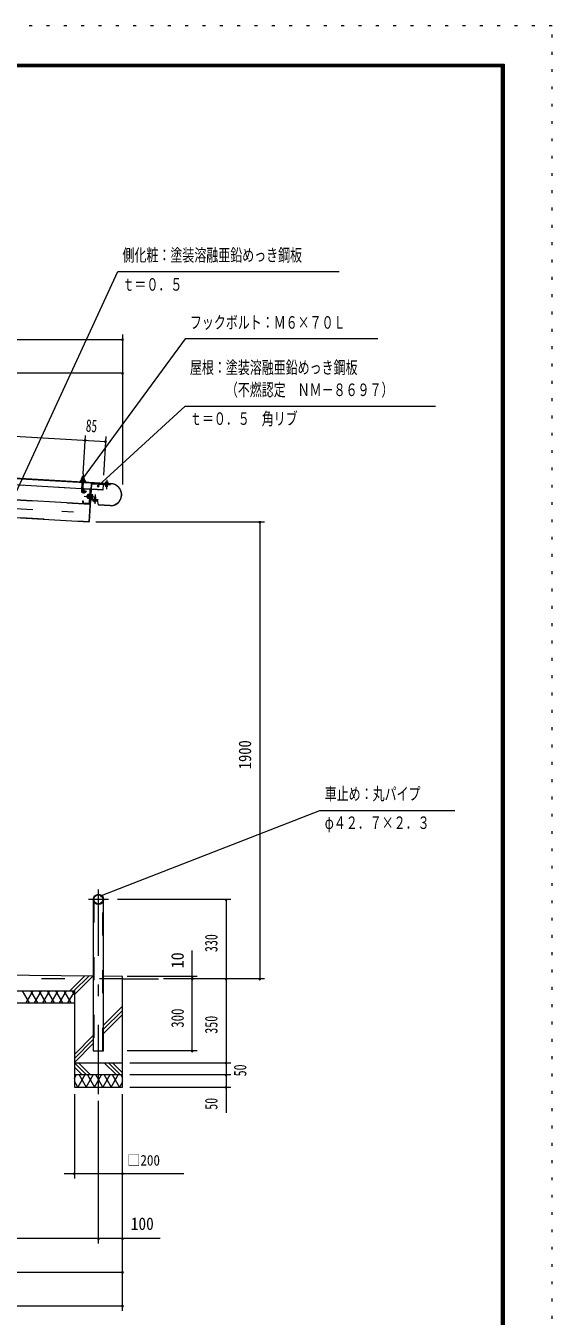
# Model space of a CAD drawing. Units: millimetres, scale not verified. Extents: x -23548 to 23548, y -10500 to 10500.
# Drawn here: x 18083 to 23548, y -2912 to 10500 of the extents above; entities that cross this region are included whole.
import ezdxf
from ezdxf.enums import TextEntityAlignment as Align

# ---------------------------------------------------------------- set-up
doc = ezdxf.new("R2010")
doc.units = ezdxf.units.MM
doc.header["$LTSCALE"] = 60
for name, pattern in [('USER2', [10, 4, -6]), ('USER3', [24, 12, -5, 2, -5]), ('USER4', [3, 0.5, -2.5])]:
    doc.linetypes.add(name, pattern=pattern)
for name, color, linetype, lineweight in [('0-6_2-0BOLD', 7, 'Continuous', 18), ('0-7_2-1HIDDEN', 3, 'USER2', 18), ('0-8_2-2CENTER', 3, 'USER3', 18), ('0-9_2-4THIN', 4, 'Continuous', 18), ('0-A_2-5DIM', 3, 'Continuous', 18), ('0-B_2-6HATCH', 2, 'Continuous', 18), ('0-C_F-F', 5, 'Continuous', 18), ('0-D_F-E_J_ADD', 5, 'USER4', 18)]:
    doc.layers.add(name, color=color, linetype=linetype, lineweight=lineweight)
doc.styles.add('ＭＳ ゴシック', font='')
doc.styles.get('ＭＳ ゴシック').set_extended_font_data('MS Gothic')

msp = doc.modelspace()

# ---------------------------------------------------------------- linework, layer by layer
at = {"layer": '0-6_2-0BOLD'}
for p, q in [((18971.18, 5738.77), (14201.6, 6013.78)), ((14217.75, 6011.6), (18934.92, 5739.61)), ((18660.54, 5687.81), (16006.83, 5840.83)), ((18666.01, 5777.15), (18666.75, 5789.94)), ((18682.96, 5789), (18682.22, 5776.21)), ((15902.42, 5696.59), (18747.68, 5532.54)), ((18664.43, 5755.2), (18659.39, 5667.91)), ((18663.03, 5731.03), (18679.88, 5730.06)), ((18676.24, 5666.94), (18681.27, 5754.23)), ((18756.32, 5682.29), (18677.39, 5686.84)), ((18681.44, 5686.6), (18756.32, 5682.28)), ((18684.98, 5678.38), (18684, 5661.41)), ((18748.1, 5678.75), (18689.2, 5682.14)), ((18709.38, 5655.27), (18691.96, 5646.51)), ((18744.15, 5540.75), (18751.87, 5674.52)), ((18744.99, 5346.88), (18767.44, 5736.25)), ((18762.87, 5656.86), (18754.88, 5657.32)), ((18810.15, 5748.05), (18810.22, 5749.3)), ((18810.22, 5749.3), (18971.2, 5740.02)), ((18885, 5742.49), (18885.07, 5743.73)), ((18913.29, 5712.32), (18914.48, 5732.77)), ((18915.62, 5747.24), (18916.13, 5755.96)), ((18930.54, 5755.12), (18930.03, 5746.39)), ((18681.02, 5540.38), (18739.93, 5536.98)), ((18738.48, 5598.79), (18724, 5599.62)), ((18725.08, 5618.35), (18739.56, 5617.52)), ((18739.02, 5608.15), (18743.73, 5602.87)), ((18739.31, 5613.14), (18744.02, 5607.87)), ((18765.21, 5627.93), (18761.21, 5628.16)), ((18763.44, 5597.35), (18775.43, 5596.66)), ((18776.51, 5615.39), (18764.52, 5616.08)), ((18792.43, 5566.01), (18791.94, 5557.29)), ((18806.35, 5556.47), (18806.84, 5565.19)), ((18737.01, 5347.33), (18744.99, 5346.88)), ((18782.99, 1419.93), (18782.99, -155.07)), ((18782.99, 622.96), (16681.74, 643.98)), ((19086.37, 619.93), (18889.74, 621.89)), ((19086.36, 594.93), (19461.35, 594.93)), ((17336.37, 344.93), (18586.36, 344.93)), ((18586.36, -280.07), (19086.37, -280.07)), ((19086.37, -405.07), (18586.36, -405.07))]:
    msp.add_line(p, q, dxfattribs=at)
for points in [[(18645.31, 5765.67), (18656.99, 5777.67), (18691.24, 5775.69), (18701.47, 5762.43)], [(18690.33, 5775.75), (18691.06, 5788.53), (18688.96, 5789.91), (18660.88, 5791.53), (18658.64, 5790.4), (18657.9, 5777.62)], [(18666.5, 5791.21), (18667.72, 5812.26), (18684.56, 5811.29), (18683.35, 5790.24)], [(18684.56, 5811.29), (18681.92, 5814.26), (18670.69, 5814.91), (18667.72, 5812.26)], [(18759.46, 5736.7), (18736.7, 5342.11), (17432.6, 5417.3)], [(18701, 5754.35), (18701.47, 5762.43), (18645.31, 5765.67), (18644.84, 5757.58)], [(18684, 5661.41), (18680, 5661.64), (18680.98, 5678.61)], [(18684.38, 5661.59), (18701.8, 5670.35), (18709.38, 5655.27)], [(18884.54, 5734.5), (18881.11, 5675.09), (18764.31, 5681.82)], [(18772.73, 5740.95), (18959.42, 5730.18), (18959.88, 5738.17)], [(18937.23, 5745.97), (18937.74, 5754.69), (18935.63, 5756.08), (18911.18, 5757.52), (18908.92, 5756.38), (18908.41, 5747.66)], [(18929.46, 5731.91), (18928.26, 5711.44), (18925.62, 5709.09), (18915.63, 5709.67), (18913.29, 5712.32), (18928.26, 5711.44)], [(18673.27, 5544.83), (18674.25, 5561.81), (18678.24, 5561.57), (18677.26, 5544.6)], [(18718.39, 5619.36), (18714.42, 5615.83), (18713.7, 5603.35), (18717.23, 5599.39)], [(18722.22, 5599.11), (18717.23, 5599.39), (18718.39, 5619.36), (18723.38, 5619.07)], [(18740.1, 5626.89), (18725.62, 5627.72), (18723.7, 5624.81), (18721.89, 5593.36), (18723.46, 5590.25), (18737.94, 5589.42)], [(18742.89, 5588.4), (18737.9, 5588.68), (18740.15, 5627.62), (18745.14, 5627.33)], [(18749.23, 5628.85), (18745.24, 5629.08), (18742.79, 5586.65), (18746.78, 5586.42)], [(18765.21, 5627.93), (18762.76, 5585.5), (18758.76, 5585.73)], [(18762.9, 5587.98), (18774.89, 5587.29), (18776.8, 5590.2)], [(18763.5, 5580.96), (18830.35, 5577.11), (18829.89, 5569.12), (18763.04, 5572.97)], [(18776.8, 5590.2), (18778.62, 5621.65), (18777.05, 5624.75), (18765.06, 5625.45)], [(18769.99, 5572.57), (18769.91, 5571.32), (18824.82, 5568.16), (18834.57, 5520.01), (18958.11, 5512.89)], [(18814.05, 5564.79), (18813.55, 5556.06), (18811.3, 5554.93), (18786.84, 5556.31), (18784.73, 5557.7), (18785.23, 5566.42)], [(18807.87, 5578.4), (18809.11, 5600.12), (18794.13, 5600.97), (18792.9, 5579.26)], [(18794.13, 5600.97), (18796.77, 5603.32), (18806.75, 5602.76), (18809.11, 5600.12)], [(18958.18, 5514.14), (18835.6, 5521.21), (18825.86, 5569.35)], [(18782.99, -155.07), (18889.74, -155.07), (18889.74, 1419.93)], [(16681.74, 469.93), (18586.36, 469.93), (18586.36, -530.07), (19086.37, -530.07), (19086.37, 619.93)]]:
    msp.add_lwpolyline(points, dxfattribs=at)
for points in [[(18938.19, 5741.91), (18906.99, 5743.74), (18907.22, 5747.73), (18938.42, 5745.9)], [(18815.46, 5568.71), (18815.24, 5564.72), (18784.04, 5566.49), (18784.26, 5570.48)]]:
    msp.add_lwpolyline(points, close=True, dxfattribs=at)
for radius in [53.38, 47.62]:
    msp.add_circle((18836.37, 1419.93), radius, dxfattribs=at)
for centre, radius, start, end in [((18662.35, 5784.25), 7.19, 52.31554, 112.31554), ((18673.38, 5763.9), 26.87, 69.11256, 104.28848), ((18686.67, 5782.84), 7.19, 61.08405, 121.08405), ((18681.86, 5666.61), 22.5, 176.69928, 296.69928), ((18681.86, 5666.61), 5.62, 176.69928, 296.69928), ((18688.97, 5678.15), 8, 86.70229, 176.70438), ((18688.97, 5678.15), 4, 86.70058, 176.70526), ((18747.87, 5674.76), 4, 356.705, 86.705), ((18747.87, 5674.76), 8, 356.7045, 86.7045), ((18772.44, 5735.95), 13, 86.70334, 176.6996), ((18772.44, 5735.95), 5, 86.70148, 176.6944), ((18912.26, 5751.65), 5.79, 48.11542, 86.64685), ((18922.16, 5735.56), 21.27, 66.81824, 106.47868), ((18933.87, 5750.38), 5.79, 86.65154, 125.19777), ((18964.66, 5626.46), 113.75, 266.70016, 86.70016), ((18964.66, 5626.46), 112.5, 266.70016, 86.7), ((18681.25, 5544.37), 8, 176.7045, 266.70007), ((18681.25, 5544.37), 4, 176.705, 266.70058), ((18729.16, 5594.62), 7.19, 135.97482, 176.70164), ((18748.9, 5607.58), 26.15, 155.67531, 197.72612), ((18730.79, 5622.72), 7.19, 176.70164, 217.42847), ((18740.16, 5540.98), 8, 266.70007, 356.70476), ((18740.16, 5540.98), 4, 266.70058, 356.70526), ((18763.78, 5585.95), 13, 244.08128, 266.70229), ((18763.78, 5585.95), 5, 176.6946, 266.7023), ((18751.6, 5607.43), 26.15, 335.67531, 17.72612), ((18769.72, 5592.29), 7.19, 356.70164, 37.42847), ((18771.34, 5620.39), 7.19, 315.97482, 356.70164), ((18788.59, 5562.02), 5.79, 266.75764, 305.28908), ((18800.28, 5576.86), 21.27, 246.92278, 286.58322), ((18810.21, 5560.79), 5.79, 228.21002, 266.75626)]:
    msp.add_arc(centre, radius, start, end, dxfattribs=at)
at = {"layer": '0-7_2-1HIDDEN'}
for p, q in [((18660.61, 5689.06), (16006.9, 5842.08)), ((18756.39, 5683.54), (18677.46, 5688.09)), ((18881.19, 5676.33), (18764.38, 5683.07)), ((18747.28, 5525.55), (17439.66, 5600.94)), ((17433, 5424.29), (18737.11, 5349.09)), ((18788.74, 1419.93), (18788.74, -155.07)), ((18883.99, -155.07), (18883.99, 1419.93)), ((19086.37, 594.93), (14086.37, 594.93))]:
    msp.add_line(p, q, dxfattribs=at)
at = {"layer": '0-8_2-2CENTER'}
for p, q in [((18677.92, 5842.68), (18667.74, 5666.14)), ((18924.87, 5781.76), (18919.17, 5684.42)), ((18688.17, 5654.05), (18714.41, 5667.25)), ((17438.09, 5512.52), (18874.98, 5429.66)), ((18689.1, 5611.03), (18802.67, 5604.48)), ((18803.17, 5628), (18797.66, 5530.66)), ((18836.37, -604.92), (18836.37, 1523.31)), ((18939.74, 1419.93), (18732.99, 1419.93))]:
    msp.add_line(p, q, dxfattribs=at)
msp.add_arc((18681.86, 5666.61), 14.06, 176.70197, 296.69957, dxfattribs=at)
at = {"layer": '0-9_2-4THIN'}
for p, q in [((18669.32, 5813.7), (18668.02, 5791.12)), ((18681.83, 5790.33), (18683.12, 5812.9)), ((18665.95, 5755.11), (18664.55, 5730.95)), ((18678.36, 5730.15), (18679.75, 5754.32)), ((18915.17, 5710.2), (18916.48, 5732.66)), ((18927.46, 5732.03), (18926.15, 5709.56)), ((18722.37, 5601.6), (18714.88, 5602.03)), ((18715.74, 5617.01), (18723.23, 5616.58)), ((18796.24, 5602.85), (18794.9, 5579.15)), ((18805.88, 5578.52), (18807.22, 5602.23))]:
    msp.add_line(p, q, dxfattribs=at)
at = {"layer": '0-A_2-5DIM'}
for p, q in [((19086.36, 7289.93), (19086.36, 5731.38)), ((14086.36, 7239.93), (19086.36, 7239.93)), ((19096.36, 7239.93), (19076.36, 7239.93)), ((19086.36, 6889.93), (14086.36, 6889.93)), ((19096.36, 6889.93), (19076.36, 6889.93)), ((14317.84, 6444.64), (18910.22, 6179.84)), ((18677.92, 5842.65), (18700.95, 6241.99)), ((18708.07, 6192.07), (18688.07, 6192.07)), ((18913.09, 6229.76), (18890.07, 5830.42)), ((18920.22, 6179.84), (18900.22, 6179.84)), ((18688.88, 5802.67), (18668.88, 5802.67)), ((18845.14, 5718.42), (18825.14, 5718.42)), ((18810.65, 5344.93), (20561.35, 5344.93)), ((20521.35, 5344.93), (20501.35, 5344.93)), ((20511.35, 5344.93), (20511.35, 594.93)), ((18878.26, 1458.77), (18858.26, 1458.77)), ((20211.36, 1419.93), (19033.91, 1419.93)), ((20171.36, 1419.93), (20151.36, 1419.93)), ((20161.36, 1419.93), (20161.36, -800.07)), ((19811.36, -155.07), (19811.36, 889.93)), ((19861.36, 619.93), (19136.36, 619.93)), ((20561.36, 594.93), (19511.36, 594.93)), ((19821.36, 619.93), (19801.36, 619.93)), ((19821.36, 594.93), (19801.36, 594.93)), ((20171.36, 594.93), (20151.36, 594.93)), ((20521.36, 594.93), (20501.36, 594.93)), ((19861.35, -155.07), (19136.36, -155.07)), ((19821.36, -155.07), (19801.36, -155.07)), ((19161.37, -280.07), (20211.36, -280.07)), ((20171.36, -280.07), (20151.36, -280.07)), ((20211.36, -405.07), (19161.37, -405.07)), ((19161.37, -530.07), (20211.36, -530.07)), ((20171.36, -405.07), (20151.36, -405.07)), ((20171.36, -530.07), (20151.36, -530.07)), ((18586.36, -605.07), (18586.36, -1480.07)), ((19086.37, -2855.07), (19086.37, -605.07)), ((18836.37, -2155.07), (18836.37, -673.63)), ((18479.47, -1430.07), (19723.86, -1430.07)), ((18596.36, -1430.07), (18576.36, -1430.07)), ((19096.36, -1430.07), (19076.36, -1430.07)), ((19478.86, -2105.07), (16586.37, -2105.07)), ((18846.37, -2105.07), (18826.37, -2105.07)), ((19096.36, -2105.07), (19076.36, -2105.07)), ((14086.37, -2455.07), (19086.37, -2455.07)), ((19096.36, -2455.07), (19076.36, -2455.07)), ((14086.37, -2805.07), (19086.37, -2805.07)), ((19096.36, -2805.07), (19076.36, -2805.07))]:
    msp.add_line(p, q, dxfattribs=at)
for points in [[(17980.71, 5651.61), (19036.37, 7944.93), (21336.37, 7944.93)], [(21736.37, 7244.93), (19736.37, 7244.93), (18678.88, 5802.67)], [(18835.14, 5718.42), (19736.37, 6544.93), (22336.37, 6544.93)], [(18868.26, 1458.77), (21136.37, 2344.93), (22536.36, 2344.93)]]:
    msp.add_lwpolyline(points, dxfattribs=at)
for centre in [(19086.36, 7239.93), (19086.36, 6889.93), (18698.07, 6192.07), (18910.22, 6179.84), (18678.88, 5802.67), (18835.14, 5718.42), (20511.35, 5344.93), (18868.26, 1458.77), (20161.36, 1419.93), (19811.36, 619.93), (19811.36, 594.93), (20161.36, 594.93), (20511.36, 594.93), (19811.36, -155.07), (20161.36, -280.07), (20161.36, -405.07), (20161.36, -530.07), (18586.36, -1430.07), (19086.36, -1430.07), (18836.37, -2105.07), (19086.36, -2105.07), (19086.36, -2455.07), (19086.36, -2805.07)]:
    msp.add_arc(centre, 10, 180, 0, dxfattribs=at)
at = {"layer": '0-B_2-6HATCH'}
for p, q in [((18540.26, 469.93), (18694.18, 623.85)), ((18582.69, 469.93), (18736.19, 623.43)), ((18778.19, 623.01), (18586.36, 431.18)), ((18044.18, 469.93), (18116.35, 344.93)), ((18087.48, 344.93), (18159.65, 469.93)), ((18130.78, 469.93), (18202.95, 344.93)), ((18174.08, 344.93), (18246.25, 469.93)), ((18217.38, 469.93), (18289.55, 344.93)), ((18260.68, 344.93), (18332.85, 469.93)), ((18303.98, 469.93), (18376.15, 344.93)), ((18347.28, 344.93), (18419.45, 469.93)), ((18390.59, 469.93), (18462.76, 344.93)), ((18433.89, 344.93), (18506.05, 469.93)), ((18477.19, 469.93), (18549.36, 344.93)), ((18520.49, 344.93), (18586.36, 459.03)), ((18586.36, 430.84), (18563.79, 469.93)), ((18889.74, 112.3), (19086.37, 308.93)), ((19086.37, 266.5), (18889.74, 69.88)), ((18889.74, 27.45), (19086.37, 224.07)), ((18586.36, -191.08), (18782.99, 5.55)), ((18782.99, -36.87), (18586.36, -233.5)), ((18586.36, -275.93), (18782.99, -79.3)), ((18668.94, -405.07), (18586.36, -322.49)), ((18586.37, -280.07), (18711.37, -405.07)), ((18753.79, -405.07), (18628.79, -280.07)), ((19022.49, -405.07), (18897.5, -280.07)), ((18939.92, -280.07), (19064.92, -405.07)), ((18982.35, -280.07), (19086.37, -384.09)), ((18586.36, -440.97), (18607.09, -405.07)), ((18621.53, -530.07), (18586.36, -469.16)), ((18693.69, -405.07), (18621.53, -530.07)), ((18635.96, -405.07), (18708.13, -530.07)), ((18708.13, -530.07), (18780.3, -405.07)), ((18722.56, -405.07), (18794.73, -530.07)), ((18794.73, -530.07), (18866.9, -405.07)), ((18881.33, -530.07), (18809.17, -405.07)), ((18953.5, -405.07), (18881.33, -530.07)), ((19068.97, -405.07), (19086.37, -435.19))]:
    msp.add_line(p, q, dxfattribs=at)
for points in [[(18895.77, -405.07), (18967.94, -530.07), (19040.11, -405.07)], [(19086.37, -474.95), (19054.54, -530.07), (18982.37, -405.07)]]:
    msp.add_lwpolyline(points, dxfattribs=at)
at = {"layer": '0-C_F-F'}
for points in [[(23047.78, -10000), (-5652.22, -10000), (-5652.22, 10100), (23047.78, 10100)], [(23045.28, -9997.5), (-5649.72, -9997.5), (-5649.72, 10097.5), (23045.28, 10097.5)], [(23042.78, -9995), (23042.78, 10095), (-5647.22, 10095), (-5647.22, -9995)], [(23040.28, -9992.5), (-5644.72, -9992.5), (-5644.72, 10092.5), (23040.28, 10092.5)], [(23037.78, -9990), (23037.78, 10090), (-5642.22, 10090), (-5642.22, -9990)], [(23035.28, -9987.5), (-5639.72, -9987.5), (-5639.72, 10087.5), (23035.28, 10087.5)], [(23032.78, -9985), (-5637.22, -9985), (-5637.22, 10085), (23032.78, 10085)], [(23030.28, -9982.5), (23030.28, 10082.5), (-5634.72, 10082.5), (-5634.72, -9982.5)], [(23027.78, -9980), (-5632.22, -9980), (-5632.22, 10080), (23027.78, 10080)], [(23025.28, -9977.5), (-5629.72, -9977.5), (-5629.72, 10077.5), (23025.28, 10077.5)], [(23022.78, -9975), (23022.78, 10075), (-5627.22, 10075), (-5627.22, -9975)]]:
    msp.add_lwpolyline(points, close=True, dxfattribs=at)
at = {"layer": '0-D_F-E_J_ADD'}
msp.add_lwpolyline([(23547.78, -10500), (23547.78, 10500), (-6152.22, 10500), (-6152.22, -10500)], close=True, dxfattribs=at)

# ---------------------------------------------------------------- texts
at = {"layer": '0-A_2-5DIM', "color": 7, "style": 'ＭＳ ゴシック'}
for s, height, width, p in [('側化粧：塗装溶融亜鉛めっき鋼板', 130.2, 0.7, (19086.37, 8012.69)), ('ｔ＝０．５', 130.2, 0.7, (19086.37, 7707.69)), ('フックボルト：Ｍ６×７０Ｌ', 130.2, 0.7, (19786.37, 7312.69)), ('屋根：塗装溶融亜鉛めっき鋼板', 130.2, 0.7, (19786.37, 6844.61)), ('\u3000\u3000\u3000（不燃認定\u3000ＮＭ－８６９７）', 130.2, 0.7, (19786.37, 6612.7)), ('ｔ＝０．５\u3000角リブ', 130.2, 0.7, (19786.37, 6312.69)), ('車止め：丸パイプ', 130.2, 0.7, (21186.37, 2412.7)), ('φ４２．７×２．３', 130.2, 0.7, (21186.37, 2112.7)), ('□200', 110.7, 0.9, (19136.37, -1380.07)), ('100', 130.2, 0.9, (19172.03, -2055.07))]:
    msp.add_text(s, height=height, dxfattribs=dict(at, width=width)).set_placement(p, align=Align.BOTTOM_LEFT)
for s, rotation, width, p in [('85', 356.7, 0.65, (18701.25, 6241.97)), ('1900', 90, 0.85, (20461.35, 2773.08)), ('330', 90, 0.7, (20111.36, 872.6)), ('10', 90, 0.95, (19761.36, 701.98)), ('300', 90, 0.75, (19761.36, 85.83)), ('350', 90, 0.7, (20111.36, 24.16)), ('50', 90, 0.7, (20411.35, -419.29)), ('50', 90, 0.7, (20111.36, -766.79))]:
    msp.add_text(s, height=130.2, rotation=rotation, dxfattribs=dict(at, width=width)).set_placement(p, align=Align.BOTTOM_LEFT)

doc.saveas('drawing.dxf')
